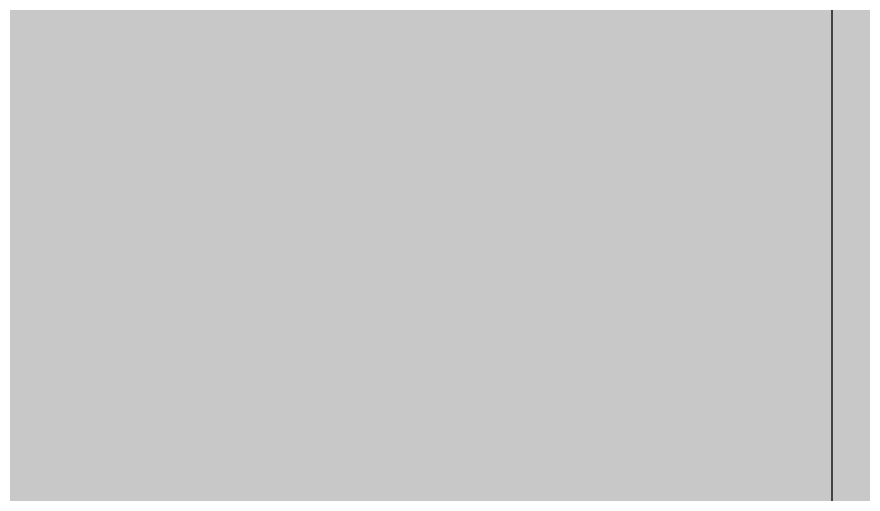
# Model space of a CAD drawing. Extents: x -6 to 145, y -22 to 62.
# Drawn here: x 34.39339 to 34.40632, y 0.63252 to 0.63982 of the extents above; entities that cross this region are included whole.
import ezdxf

# ---------------------------------------------------------------- set-up
doc = ezdxf.new("R2010")
doc.units = 0
doc.header["$MEASUREMENT"] = 0
for name, color, linetype in [('PLANE_SHAPES_LAYER_2', 230, 'CONTINUOUS'), ('PLANE_SHAPES_LAYER_3', 81, 'CONTINUOUS'), ('PLANE_SHAPES_LAYER_BOTTOM', 10, 'CONTINUOUS'), ('PLANE_SHAPES_LAYER_TOP', 150, 'CONTINUOUS'), ('SOLDERMASK_PADS_BTM', 12, 'CONTINUOUS')]:
    doc.layers.add(name, color=color, linetype=linetype)

msp = doc.modelspace()

# ---------------------------------------------------------------- linework, layer by layer
at = {"layer": 'PLANE_SHAPES_LAYER_2'}
msp.add_solid([(-5.12, -1.92), (44.8, -1.92), (-5.12, 60.16), (44.8, 60.16)], dxfattribs=at)
at = {"layer": 'PLANE_SHAPES_LAYER_3'}
msp.add_solid([(-4.48, -1.28), (45.44, -1.28), (-4.48, 60.8), (45.44, 60.8)], dxfattribs=at)
at = {"layer": 'PLANE_SHAPES_LAYER_BOTTOM'}
msp.add_solid([(-6.4, -3.2), (43.52, -3.2), (-6.4, 58.88), (43.52, 58.88)], dxfattribs=at)
at = {"layer": 'PLANE_SHAPES_LAYER_TOP'}
msp.add_solid([(-5.76, -2.56), (44.16, -2.56), (-5.76, 59.52), (44.16, 59.52)], dxfattribs=at)
at = {"layer": 'SOLDERMASK_PADS_BTM'}
msp.add_lwpolyline([(33.330841, 0.614804), (33.330841, 1.689804), (34.405841, 1.689804), (34.405841, 0.614804)], close=True, dxfattribs=at)

doc.saveas('drawing.dxf')
